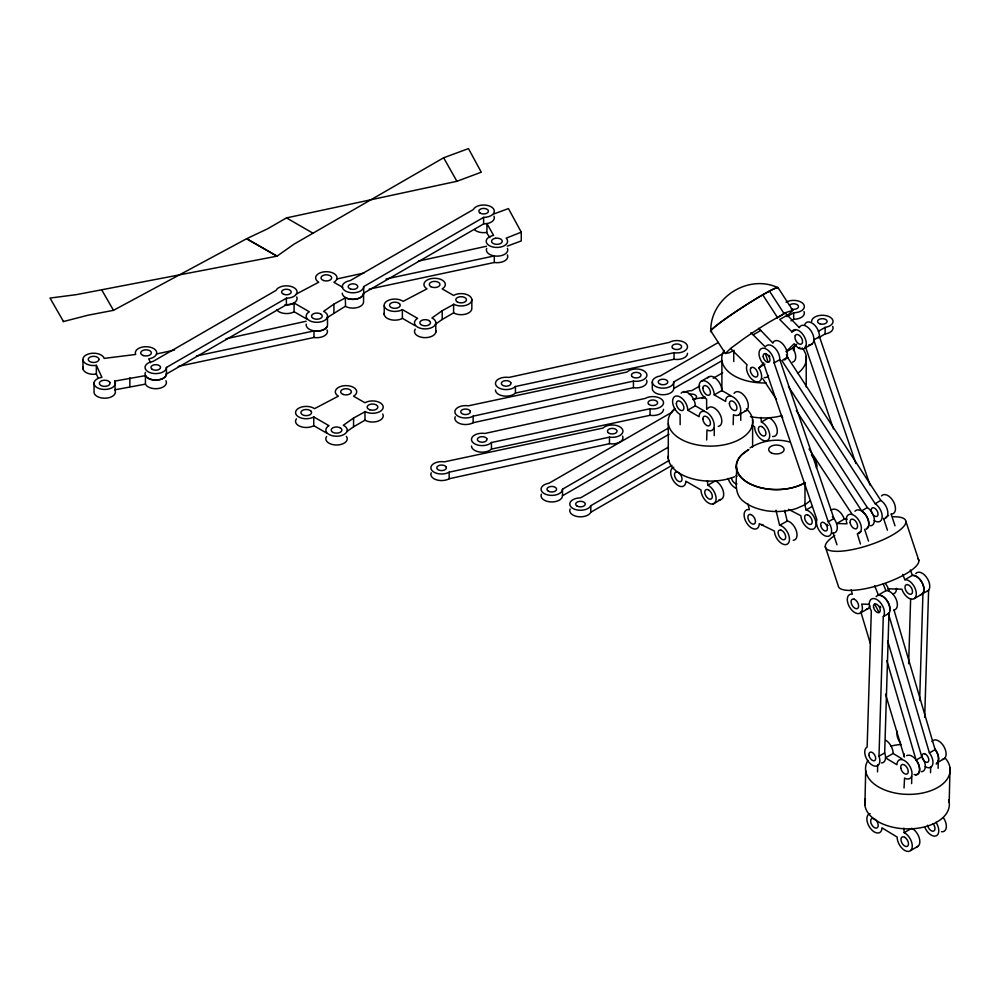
<?xml version="1.0" encoding="UTF-8"?>
<svg xmlns="http://www.w3.org/2000/svg" width="1000" height="1000" viewBox="0 0 1000 1000"><rect width="100%" height="100%" fill="white"/><g stroke="black" fill="none" stroke-linecap="round" stroke-linejoin="round"><path stroke-width="1.5" d="M877.525 771.888L877.663 764.688M904.038 756.587L904.087 753.713M864.9 805.275L865.688 770.763M904.038 787.987L904.562 778.1A10.713 6.188 60 0 0 912.013 774.312A10.713 6.188 60 0 0 905.688 761.375A10.713 6.188 60 0 0 897.125 762.913L896.925 764.737L885.537 757.85L893.112 753.475L901.963 758.838M911.612 783.612L911.775 776.413M930.537 772.688L930.675 766.912M938.112 768.312L938.288 761.1M949.212 802.362L950 767.85M878.988 756.188L883.288 616.638A10.713 6.188 60 0 0 881.425 603.938A10.713 6.188 60 0 0 871.237 599.188A10.713 6.188 60 0 0 871.325 611.062L867.138 747.05A10.713 6.188 60 0 0 866.338 758.363A10.713 6.188 60 0 0 876.425 766.15A10.713 6.188 60 0 0 878.988 756.188L884.675 752.9L888.962 613.35A10.713 6.188 60 0 0 886.562 599.913A10.713 6.188 60 0 0 876.125 596.675M908.65 663.725L910.638 598.812M919.638 700.562L922.938 593.575A10.713 6.188 60 0 0 922.05 582.463A10.713 6.188 60 0 0 912.962 575.462M924.7 717.438L928.612 590.3A10.713 6.188 60 0 0 926.213 576.85A10.713 6.188 60 0 0 915.775 573.612M710.775 330.788C710.25 297.975 747.987 273.738 777.663 287.575M765.375 347.025L750.95 332.675M799.35 327.7L787.312 315.138L779.737 319.5L791.888 331.725A10.713 6.188 60 0 1 801.95 333.288A10.713 6.188 60 0 1 805.625 347.025A10.713 6.188 60 0 1 795.562 345.462L794.237 343.725L786.112 351.55M734.163 350.325L729.137 352.825L725.4 353.462L730.713 348.338L743.625 338.825A40.163 2.913 -32.9 0 1 769.362 322.05L786.637 312.275L792.812 310.425L787.513 315.55M731.25 349.175L747.1 364.85L746.612 366.362A10.713 6.188 60 0 0 756.675 381.887A10.713 6.188 60 0 0 758.938 368.275L763.675 362.938M786.363 351.788L792.675 348.15L796.737 344.237M748.188 449.975L741.8 454.775A40.163 23.188 0 0 0 752.138 484.762A40.163 23.188 0 0 0 804.987 482.762L804.987 504.725L796.663 508.413A40.163 23.188 0 0 1 766.188 510.725C757.337 509.113 748.55 506.087 741.8 499.925C732.862 491.037 737.588 477.45 736.413 466.362M804.987 504.725L810.3 500.725M345.312 297.538L345.575 306.462A10.713 6.188 0 0 0 357.337 307.55A10.713 6.188 0 0 0 363.562 301.688L363.562 292.938A10.713 6.188 0 0 1 357.337 298.8A10.713 6.188 0 0 1 345.575 297.725L333.925 304.113L323.638 311.375L325.337 312.35A10.713 6.188 0 0 1 324.162 320.675A10.713 6.188 0 0 1 309.688 320.725A10.713 6.188 0 0 1 308.337 312.4L309.375 311.8L294.088 302.987L292.913 303.637A10.713 6.188 0 0 1 284.95 304.762M327.062 317.7L345.312 306.288M442.2 310.712L431.925 317.975L433.625 318.95A10.713 6.188 0 0 1 432.45 327.275A10.713 6.188 0 0 1 417.975 327.325A10.713 6.188 0 0 1 416.625 319L417.65 318.4L402.375 309.587L401.2 310.238A10.713 6.188 0 0 1 386.812 309.325A10.713 6.188 0 0 1 387.137 300.963A10.713 6.188 0 0 1 401.575 300.425L403.113 301.35L427.013 288.825A10.713 6.188 0 0 1 427.1 280.075A10.713 6.188 0 0 1 442.25 280.125A10.713 6.188 0 0 1 442.163 288.875L453.587 295.438L455.425 294.55A10.713 6.188 0 0 1 469.675 296.038A10.713 6.188 0 0 1 468.338 304.363A10.713 6.188 0 0 1 453.862 304.325L442.2 310.712L442.2 319.462L435.35 324.3M353.575 418.038L343.288 425.3L345 426.275A10.713 6.188 0 0 1 343.825 434.6A10.713 6.188 0 0 1 329.35 434.65A10.713 6.188 0 0 1 328 426.325L329.025 425.725L313.75 416.912L312.575 417.562A10.713 6.188 0 0 1 298.188 416.65A10.713 6.188 0 0 1 298.512 408.3A10.713 6.188 0 0 1 312.95 407.75L314.488 408.675L338.387 396.15A10.713 6.188 0 0 1 338.475 387.413A10.713 6.188 0 0 1 353.625 387.45A10.713 6.188 0 0 1 353.537 396.2L364.963 402.762L366.8 401.875A10.713 6.188 0 0 1 381.037 403.363A10.713 6.188 0 0 1 379.712 411.688A10.713 6.188 0 0 1 365.238 411.65L353.575 418.038L353.575 426.788L346.725 431.625M457.137 181.238L286.475 217.9L267.55 228.825L246.713 238.675L277.013 256.163L294.05 244.137L443.638 157.775L468.462 148.6L481.275 172.2L456.912 181.287L443.638 157.775M166.45 367.438L286.388 298.188A10.713 6.188 0 0 0 297.062 292.55A10.713 6.188 0 0 0 288.25 285.912A10.713 6.188 0 0 0 276.038 290.4L152.963 361.463A10.713 6.188 0 0 0 145.188 368.512A10.713 6.188 0 0 0 156.675 373.6A10.713 6.188 0 0 0 166.45 367.438L166.45 374A10.713 6.188 0 0 1 154.338 380.125A10.713 6.188 0 0 1 145.4 372.388M166.45 374L286.388 304.75A10.713 6.188 0 0 0 296.737 296.962M363.688 286.613L483.625 217.375A10.713 6.188 0 0 0 494.3 211.725A10.713 6.188 0 0 0 485.487 205.1A10.713 6.188 0 0 0 473.275 209.587L350.2 280.637A10.713 6.188 0 0 0 342.425 287.688A10.713 6.188 0 0 0 353.913 292.775A10.713 6.188 0 0 0 363.688 286.613L363.688 293.175A10.713 6.188 0 0 1 352.975 299.363A10.713 6.188 0 0 1 342.262 293.175M363.688 293.175L483.625 223.925L486.925 223.588L493.6 235.413L491.538 235.912A10.713 6.188 0 0 0 487.625 244.363A10.713 6.188 0 0 0 502.25 246.625A10.713 6.188 0 0 0 506.175 238.175L521.263 232.175L508.45 208.575L494.038 213.9M442.2 319.462L453.6 312.875L453.6 304.137M353.575 426.788L364.975 420.213L364.975 411.463M718.4 342.438L660.238 376.012A10.713 6.188 0 0 0 652.463 383.062A10.713 6.188 0 0 0 663.95 388.15A10.713 6.188 0 0 0 673.725 381.987L723.587 353.2M753.225 334.812L760.8 330.438L772.837 343.013M786.925 316.637L793.662 312.75A10.713 6.188 0 0 0 803.55 304.2A10.713 6.188 0 0 0 786.087 302.188M652.3 381.987L652.3 388.55A10.713 6.188 0 0 0 663.012 394.738A10.713 6.188 0 0 0 673.725 388.55L722.237 360.538M790.962 320.863L793.662 319.3A10.713 6.188 0 0 0 804 311.525M701.338 381.15L708.913 376.775M791.775 332.075L795.562 329.888M699.788 386.012L691.7 390.675A10.713 6.188 0 0 0 684.125 392.488M713.263 378.225L722.7 372.775M702.05 398.462L704.75 396.9M818.363 331.312L825.125 327.4A10.713 6.188 0 0 0 832.9 320.35A10.713 6.188 0 0 0 821.413 315.275A10.713 6.188 0 0 0 811.637 321.425M758.587 367.825L764.9 364.188M680.15 424.7L680.113 414.475A10.713 6.188 60 0 1 672.588 401.325A10.713 6.188 60 0 1 680.2 397.025A10.713 6.188 60 0 1 687.738 410.175L695.3 405.8L704.163 410.887M706.663 409.387L706.625 399.162A10.713 6.188 60 0 1 699.087 386.025A10.713 6.188 60 0 1 706.712 381.725A10.713 6.188 60 0 1 714.237 394.862L721.812 390.5L730.675 395.588M774.125 362.912L779.8 359.637L833.95 518.525L828.275 521.8A10.713 6.188 60 0 1 830.675 534.675A10.713 6.188 60 0 1 820.975 532.837A10.713 6.188 60 0 1 816.875 519.65L764.112 364.812A10.713 6.188 60 0 1 759.212 351.613A10.713 6.188 60 0 1 767.738 349.988A10.713 6.188 60 0 1 774.125 362.912L828.275 521.8M804.725 324.712A10.713 6.188 60 0 1 813.388 323.975A10.713 6.188 60 0 1 819.45 336.637L813.775 339.925L855.888 463.5M818.363 337.863L825.125 333.963A10.713 6.188 0 0 0 832.7 326.388M782.95 359.837L787.487 357.225A10.713 6.188 60 0 0 786.4 354.688M804.562 348.338L812.138 343.963M674.85 409.412A10.713 6.188 0 0 0 672.075 412.188L549 483.237A10.713 6.188 0 0 0 541.225 490.288A10.713 6.188 0 0 0 552.712 495.375A10.713 6.188 0 0 0 562.487 489.212L668.95 427.75M541.425 494.175A10.713 6.188 0 0 0 550.375 501.9A10.713 6.188 0 0 0 562.487 495.775L668.95 434.312M668.062 447.325L580.462 497.9A10.713 6.188 0 0 0 569.8 503.537A10.713 6.188 0 0 0 578.6 510.175A10.713 6.188 0 0 0 590.812 505.688L669.25 460.4M738.737 414.9L746.312 410.525M570.112 509.038A10.713 6.188 0 0 0 577.688 516.613A10.713 6.188 0 0 0 590.812 512.238L671.963 465.387M761.025 417.438L761.4 422.062L768.975 417.688L770.675 418.65A10.713 6.188 60 0 1 777.237 429.925A10.713 6.188 60 0 1 772.663 436.538M707.425 480.613L707.8 485.225L715.375 480.863L717.075 481.825A10.713 6.188 60 0 1 723.625 493.1A10.713 6.188 60 0 1 719.062 499.712M713.2 503.913L720.775 499.55M775.975 510.225L779.6 525.288L787.525 520.95A10.713 6.188 60 0 1 796.475 531.225A10.713 6.188 60 0 1 793.275 540.288M804.663 503.963L806.1 509.988L812.412 506.337M847.237 519.225L844.3 519.138L836.725 523.513L847.013 523.8L846.425 521.625A10.713 6.188 60 0 1 851.538 514.338A10.713 6.188 60 0 1 860.812 524.688A10.713 6.188 60 0 1 857.325 533.775L860.45 544.025M796.325 410.625L861.663 510.863L867.35 507.575A10.713 6.188 60 0 1 874.262 518.612A10.713 6.188 60 0 1 870.163 525.788M781.812 360.5L875.15 503.688L880.825 500.412L787.487 357.225M858.312 533L860.837 531.55M886.075 516.975L888.6 515.513M874.587 585.625L878.363 595.025L885.925 590.662L887.463 590.688A10.713 6.188 60 0 1 896.65 600.525A10.713 6.188 60 0 1 893.962 610.075M902.712 574.35L904.862 579.725L912.438 575.35L913.962 575.388A10.713 6.188 60 0 1 923.15 585.225A10.713 6.188 60 0 1 920.462 594.775M860.35 613.062L867.925 608.688M914.388 598.525L921.963 594.15M922.938 593.575L928.612 590.3M883.288 616.638L888.962 613.35M915.638 774.975A10.713 6.188 60 0 0 916.1 760.1L921.775 756.812L887.675 640.9M925.138 766.6A10.713 6.188 60 0 0 932.638 764.762A10.713 6.188 60 0 0 929.412 752.913L935.1 749.638L893.988 609.938M936.4 763.238L943.975 758.863M903.875 828.088L904.163 832.663L911.737 828.288L913.425 829.3A10.713 6.188 60 0 1 919.638 839.45A10.713 6.188 60 0 1 916.775 846.925M910.625 850.537L918.2 846.175M711.562 331.388A40.163 2.913 -32.9 0 1 725.25 318.988A40.163 2.913 -32.9 0 1 762.738 294.8L769.475 291.05A40.163 2.913 -32.9 0 1 778.225 287.913L792.812 310.425M306.825 319.075L294.088 311.725L292.913 312.387A10.713 6.188 0 0 1 276.6 309.637M415.112 325.675L402.375 318.325L401.2 318.975A10.713 6.188 0 0 1 389.312 319.275A10.713 6.188 0 0 1 384.288 313.05M326.488 433L313.75 425.662L312.575 426.312A10.713 6.188 0 0 1 299.538 426.138A10.713 6.188 0 0 1 296.438 418.825M63.275 321.587L88.075 315.2L113.488 310.325L246.725 238.675M750.088 447.887C761.8 440.688 776.237 438.188 789.55 441.962M296.225 294.088L318.725 282.225A10.713 6.188 0 0 1 318.812 273.475A10.713 6.188 0 0 1 333.963 273.525A10.713 6.188 0 0 1 333.875 282.275L342.762 287.375M507.25 246.15L521.263 240.912L521.263 232.175M489.888 237.6L486.4 232.463A10.713 6.188 0 0 1 474.35 229.587M336.737 278.988L363.963 273.038M418.413 261.125L486.463 246.25M156.425 354L174.575 350.025M225.987 338.787L306.15 321.25M94.062 382.512L94.062 391.262A10.713 6.188 0 0 0 104.75 398.212A10.713 6.188 0 0 0 115.3 391.188L114.675 381.112L145.5 375.625A10.713 6.188 0 0 0 157.537 379.888A10.713 6.188 0 0 0 166.438 373.55M114.675 389.85L145.425 384.125L145.425 375.387M473.137 416.175L633.45 381.112A10.713 6.188 0 0 0 646.287 377.262A10.713 6.188 0 0 0 640.75 369.538A10.713 6.188 0 0 0 626.95 372.05L468.338 405.825A10.713 6.188 0 0 0 455.213 413.4A10.713 6.188 0 0 0 473.137 416.175L473.137 422.725A10.713 6.188 0 0 1 460.2 423.713A10.713 6.188 0 0 1 455.213 416.763M473.137 422.725L633.45 387.675A10.713 6.188 0 0 0 646.562 380.1M449.162 472.188L609.475 437.137A10.713 6.188 0 0 0 622.312 433.275A10.713 6.188 0 0 0 616.775 425.562A10.713 6.188 0 0 0 602.975 428.075L444.363 461.85A10.713 6.188 0 0 0 431.238 469.425A10.713 6.188 0 0 0 449.162 472.188L449.162 478.75A10.713 6.188 0 0 1 436.225 479.738A10.713 6.188 0 0 1 431.238 472.775M449.162 478.75L609.475 443.7A10.713 6.188 0 0 0 622.587 436.125M386.012 278.988L494.288 255.938L494.288 262.488L369.237 289.125M196.537 355.95L313.975 330.938A10.713 6.188 0 0 0 327.088 326.562M178.238 366.4L313.975 337.5A10.713 6.188 0 0 0 327.088 329.925M515.425 386.5L674.038 352.725A10.713 6.188 0 0 0 687.15 345.163A10.713 6.188 0 0 0 669.225 342.388L508.913 377.438A10.713 6.188 0 0 0 496.075 381.3A10.713 6.188 0 0 0 501.613 389.012A10.713 6.188 0 0 0 515.425 386.5L515.425 393.062A10.713 6.188 0 0 1 503.375 395.95A10.713 6.188 0 0 1 495.438 389.975M515.425 393.062L674.038 359.288A10.713 6.188 0 0 0 687.513 353.312M491.45 442.525L650.062 408.75A10.713 6.188 0 0 0 663.175 401.175A10.713 6.188 0 0 0 645.25 398.413L484.938 433.462A10.713 6.188 0 0 0 472.1 437.325A10.713 6.188 0 0 0 477.638 445.037A10.713 6.188 0 0 0 491.45 442.525L491.45 449.087A10.713 6.188 0 0 1 479.4 451.962A10.713 6.188 0 0 1 471.463 446M491.45 449.087L650.062 415.312A10.713 6.188 0 0 0 663.538 409.338M114.675 381.112L115.3 382.45A10.713 6.188 0 0 1 107.075 389.312A10.713 6.188 0 0 1 94.5 385.175A10.713 6.188 0 0 1 100.538 377.587L101.95 377.362L96.35 365.312L94.763 365.538A10.713 6.188 0 0 1 83.1 360.6A10.713 6.188 0 0 1 90.612 353.45A10.713 6.188 0 0 1 103.588 357.15L104.113 358.4L135.662 354.45A10.713 6.188 0 0 1 143.312 346.9A10.713 6.188 0 0 1 156.387 351.312A10.713 6.188 0 0 1 148.737 358.862L150.55 362.713M98.212 378.075L96.35 374.062L94.763 374.288A10.713 6.188 0 0 1 83.025 367.2M904.862 579.725L906.4 579.763A10.713 6.188 60 0 1 915.713 590.013A10.713 6.188 60 0 1 912.325 599.212A10.713 6.188 60 0 1 902.412 590.55L901.963 589.212L888.15 588.787L888.625 590.275M878.363 595.025L879.887 595.062A10.713 6.188 60 0 1 889.65 610.812M869.312 604.325L861.65 604.087L862.113 605.575A10.713 6.188 60 0 1 857.625 613.612A10.713 6.188 60 0 1 848.075 603.862A10.713 6.188 60 0 1 850.9 594.138L852.325 594.225L851.175 589.8M806.1 509.988L806.462 510.025A10.713 6.188 60 0 1 815.738 521.562A10.713 6.188 60 0 1 810.375 529.175A10.713 6.188 60 0 1 801.1 517.638L800.9 515.725L788.45 509.3M779.6 525.288L779.95 525.325A10.713 6.188 60 0 1 789.225 536.862A10.713 6.188 60 0 1 783.875 544.487A10.713 6.188 60 0 1 774.6 532.95L774.388 531.025L759.225 523.675A10.713 6.188 60 0 1 747.875 524.688A10.713 6.188 60 0 1 747.875 509.538L749.375 509.688L748.025 504.025M761.4 422.062L763.1 423.025A10.713 6.188 60 0 1 769.725 435.863A10.713 6.188 60 0 1 762.525 440.112A10.713 6.188 60 0 1 754.65 428.013L754.65 426.825L752.1 425.35M707.8 485.225L709.5 486.2A10.713 6.188 60 0 1 716.125 499.025A10.713 6.188 60 0 1 708.925 503.275A10.713 6.188 60 0 1 701.05 491.188L701.038 489.988L685.763 481.175L685.738 482.5A10.713 6.188 60 0 1 674.325 482.038A10.713 6.188 60 0 1 673.787 467.2M246.537 238.775L277.013 256.163L76.263 294.662L50 298.062L63.5 321.538M714.237 394.862L725.638 401.413L725.788 399.55A10.713 6.188 60 0 1 734.2 397.675A10.713 6.188 60 0 1 740.738 410.538A10.713 6.188 60 0 1 733.462 414.663L733.175 424.688M687.738 410.175L699.125 416.712L699.275 414.862A10.713 6.188 60 0 1 707.688 412.987A10.713 6.188 60 0 1 714.225 425.85A10.713 6.188 60 0 1 706.963 429.963L706.663 440M286.475 217.9L312.987 233.2M904.163 832.663L905.85 833.675A10.713 6.188 60 0 1 912.275 846.587A10.713 6.188 60 0 1 904.887 850.512A10.713 6.188 60 0 1 897.188 838.288L897.212 837.1L881.938 827.825L881.875 829.125A10.713 6.188 60 0 1 870.325 828.25A10.713 6.188 60 0 1 870.113 813.587M453.6 312.875L453.862 313.062A10.713 6.188 0 0 0 465.625 314.137A10.713 6.188 0 0 0 471.838 308.288L471.838 299.538M364.975 420.213L365.238 420.387A10.713 6.188 0 0 0 378.225 421.087A10.713 6.188 0 0 0 382.75 414.025M785.025 313L787.312 315.138M758.525 328.3L760.8 330.438M792.675 348.15L793.012 348.6A10.713 6.188 60 0 1 792.513 362.175M762.725 378.612L776.462 399.462M809.075 448.95L852 514.075M788.425 386.512L867.35 507.575M769.475 291.05L784.062 313.562L777.788 317.65L776.237 318.337L777.325 317.3L762.738 294.8M710.812 330.962L725.4 353.462M101.662 289.788L113.488 310.325M874.625 604.038L879.1 612.55M910.288 569.975L912.438 575.35M883.238 583.938L885.925 590.662M819.45 336.637L870.088 485.225M805.275 346.25L833.413 428.825M833.05 533.013L836.975 544.75M905.9 521.413L918.85 560.513M891.125 514.05L895.025 525.825M883.55 518.425L887.45 530.188M864.625 529.362L868.512 541.125M825.288 546.688L838.225 585.788A42.312 11.65 -18.3 0 0 883.375 583.812A42.312 11.65 -18.3 0 0 918 558.65M765.4 353.587L768.138 362.325M860.85 611.95L870.275 643.337M885.537 694.175L904.4 756.963M145.425 384.125L145.5 384.363A10.713 6.188 0 0 0 158.9 388.438A10.713 6.188 0 0 0 165.963 380.7M888.312 613.212L929.412 752.913M886.8 660.525L916.1 760.1M784.638 510.375L787.175 520.913M733.725 351.3L733.75 361.525M825.125 327.4L825.125 333.963M806.213 356.5L806.213 386.912M793.662 312.75L793.662 319.3M752.613 419.663L752.613 447.038M740.75 413.013L740.75 420.312M721.9 360.562L721.9 390.975M714.237 428.312L714.237 435.625M674.038 352.725L674.038 359.288M673.725 381.987L673.725 388.55M668.288 423.725L668.288 458.713M650.062 408.75L650.062 415.312M633.45 381.112L633.45 387.675M609.475 437.137L609.475 443.7M590.812 505.688L590.812 512.238M562.487 489.212L562.487 495.775M486.925 223.588L486.925 232.338M483.625 217.375L483.625 223.925M435.788 323.512L435.788 332.25M402.375 309.587L402.375 318.325M384.225 305.912L384.225 314.662M333.925 304.113L333.925 312.863M327.5 316.913L327.5 325.662A10.713 6.188 0 0 1 315.538 331.025A10.713 6.188 0 0 1 306.25 324.113M313.975 330.938L313.975 337.5M313.75 416.912L313.75 425.662M294.088 302.987L294.088 311.725M286.388 298.188L286.388 304.75M129.863 377.788L129.863 386.538M96.35 365.312L96.35 374.062M82.963 360.062L82.963 368.812M789.488 305.175A4.825 2.788 0 0 1 796.075 304.15A4.825 2.788 0 0 1 797.837 307.95A4.825 2.788 0 0 1 791.25 308.975M689.287 394.45A4.825 2.788 0 0 1 696.15 395.8A4.825 2.788 0 0 1 692.95 399.55M948.612 799.762A42.312 25.062 1.3 0 1 907.237 828.888A42.312 25.062 1.3 0 1 865.425 798.737M944.925 757.8A42.312 25.062 1.3 0 1 911.363 794.338A42.312 25.062 1.3 0 1 867.913 760.45M890.612 746.162A42.312 25.062 1.3 0 1 901.2 744.45M884.663 752.875A10.713 6.188 60 0 1 881.538 762.925M885.775 740.225A10.713 6.188 60 0 1 893.112 753.475M906.612 755.7A10.713 6.188 60 0 1 918.55 764.225A10.713 6.188 60 0 1 914.087 774.538M900.475 743.025A10.713 6.188 60 0 1 897.225 731.188M934.675 748.512A10.713 6.188 60 0 1 937.575 762.087M931.938 741.538A10.713 6.188 60 0 1 943.838 746.425A10.713 6.188 60 0 1 942.412 759.375M935.95 822.262A10.713 6.188 60 0 1 936.462 835.7A10.713 6.188 60 0 1 925.125 828.025M943.525 817.887A10.713 6.188 60 0 1 941.55 831.725M933.2 823.775A5.35 3.088 60 0 1 933.45 831.188A5.35 3.088 60 0 1 927.537 825.25M935.1 749.638A10.713 6.188 60 0 1 936.25 764.112M885.625 583.812A10.713 6.188 60 0 1 888.988 591.213M921.775 756.812A10.713 6.188 60 0 1 921.325 771.688M880.738 607.312A4.825 2.788 60 0 1 880.05 606.263M893.15 516.763A42.312 11.65 -18.3 0 1 895.512 533.162A42.312 11.65 -18.3 0 1 839.062 551.3A42.312 11.65 -18.3 0 1 834.75 535.538M827.7 525.588A5.35 3.088 60 0 1 826.963 524.4M832.312 516.625A10.713 6.188 60 0 1 837.288 527.238A10.713 6.188 60 0 1 833.062 533.112M831.225 510.275A10.713 6.188 60 0 1 844.3 519.138M855.013 511.238A10.713 6.188 60 0 1 866.263 515.737A10.713 6.188 60 0 1 866.513 529.025M880.638 500.288A10.713 6.188 60 0 1 887.725 511.325A10.713 6.188 60 0 1 883.65 518.612M881.513 495.938A10.713 6.188 60 0 1 893.487 501.637A10.713 6.188 60 0 1 891.4 514.1M869.788 605.788A10.713 6.188 60 0 1 866.388 609.237M896.513 588.337A10.713 6.188 60 0 1 892.9 593.938M872.738 514.288A4.825 2.788 60 0 0 877.288 516.125A4.825 2.788 60 0 0 877 510.65A4.825 2.788 60 0 0 872.4 507.863L871.8 508.288A4.825 2.788 60 0 0 872.062 513.225M875.15 503.688A10.713 6.188 60 0 1 882.188 517.075A10.713 6.188 60 0 1 874.125 520.55M799.463 327.35A10.713 6.188 60 0 1 811.9 332.3A10.713 6.188 60 0 1 808.938 344.712M765.962 346.175A10.713 6.188 60 0 1 775.075 348.2A10.713 6.188 60 0 1 779.712 360.487M827.825 525.513A4.825 2.788 60 0 1 827.163 524.45M861.663 510.863A10.713 6.188 60 0 1 868.7 524.237M868.312 526.25A10.713 6.188 60 0 1 866.125 528.75M711.012 331.538A40.163 2.913 -32.9 0 1 743.438 306.663A40.163 2.913 -32.9 0 1 777.887 288.325M786.775 355.425A10.713 6.188 60 0 1 787.7 357.975M772.95 342.663A10.713 6.188 60 0 1 784.675 346.4A10.713 6.188 60 0 1 784.175 359.975M768.525 375.45A10.713 6.188 60 0 1 764.25 377.525M769.812 356.625A5.35 3.088 60 0 1 769.15 355.4M734.587 476.75A42.312 24.425 0 0 1 690.45 478.2A42.312 24.425 0 0 1 668.15 456.163M746.413 408.825A42.312 24.425 0 0 1 737.812 440.337A42.312 24.425 0 0 1 682.575 440.075A42.312 24.425 0 0 1 674.862 408.488M693.213 399.387A42.312 24.425 0 0 1 705.375 397.45M681.188 393.188A10.713 6.188 60 0 1 689.737 394.1A10.713 6.188 60 0 1 695.3 405.8M707.537 408.738A10.713 6.188 60 0 1 719.388 413.237A10.713 6.188 60 0 1 718.275 426.413M707.7 377.887A10.713 6.188 60 0 1 716.237 378.8A10.713 6.188 60 0 1 721.812 390.5M734.05 393.438A10.713 6.188 60 0 1 745.888 397.925A10.713 6.188 60 0 1 744.788 411.112M736.087 488.288A10.713 6.188 60 0 1 728.075 478.387M736.95 483.9A5.35 3.088 60 0 1 731.4 478.05M736.038 475.363A5.35 3.088 60 0 1 736.95 476.325M802.163 347.912A42.312 24.425 0 0 1 797.513 373.475M766.2 382.925A42.312 24.425 0 0 1 724.112 350.475M781.287 415.812A42.312 24.425 0 0 1 750.413 416.637M794.35 346.613A10.713 6.188 60 0 1 793.475 350.525M799.912 347.362A10.713 6.188 60 0 1 798.388 347.938M782.688 417.762A10.713 6.188 60 0 1 781.688 415.213M805.188 482.6A40.163 23.188 0 0 1 747.763 482.713A40.163 23.188 0 0 1 748.825 449.562M812.075 455.8A40.163 23.188 0 0 1 816.438 468.137M785.487 510.475A10.713 6.188 60 0 1 784.725 512.15M811.375 454.775A40.163 23.188 0 0 1 816.75 466.362M763.012 524.688A10.713 6.188 60 0 1 761.188 524.5M435.775 330.637A10.713 6.188 0 0 1 423.825 337.612A10.713 6.188 0 0 1 415.25 329.15M346.413 436.413A10.713 6.188 0 0 1 336.6 445A10.713 6.188 0 0 1 326.625 436.475M507.413 254.913A10.713 6.188 0 0 1 494.288 262.488M507.413 248.363A10.713 6.188 0 0 1 497.062 256.137A10.713 6.188 0 0 1 486.712 248.363M493.975 216.15A10.713 6.188 0 0 1 486.4 223.725M750.638 368.35L750.35 369.275A5.35 3.088 60 0 0 755.375 377.038A5.35 3.088 60 0 0 756.5 370.225L755.675 369.137A5.35 3.088 60 0 0 750.638 368.35M795.325 335.55L795.025 336.463A5.35 3.088 60 0 0 796.325 341.325L797.163 342.425A5.35 3.088 60 0 0 802.188 343.2A5.35 3.088 60 0 0 800.35 336.325A5.35 3.088 60 0 0 795.325 335.55M495.513 238.275L494.225 238.588A5.35 3.088 0 0 0 492.262 242.812A5.35 3.088 0 0 0 499.575 243.938A5.35 3.088 0 0 0 501.538 239.725L500.688 239.075A5.35 3.088 0 0 0 495.513 238.275M907.138 584.55L906.3 584.688A5.35 3.088 60 0 0 907.175 592.487A5.35 3.088 60 0 0 912.537 591.6A5.35 3.088 60 0 0 907.138 584.55M807.438 514.812L806.525 514.725A5.35 3.088 60 0 0 804.638 517.413L804.762 518.625A5.35 3.088 60 0 0 809.4 524.388A5.35 3.088 60 0 0 812.075 520.575A5.35 3.088 60 0 0 807.438 514.812M750.675 514.513L749.762 514.412A5.35 3.088 60 0 0 749.762 521.987A5.35 3.088 60 0 0 755.45 521.487L755.312 520.275A5.35 3.088 60 0 0 750.675 514.513M780.925 530.112L780.013 530.025A5.35 3.088 60 0 0 778.125 532.712L778.25 533.925A5.35 3.088 60 0 0 782.887 539.7A5.35 3.088 60 0 0 785.562 535.887A5.35 3.088 60 0 0 780.925 530.112M924.638 753.737L923.8 753.625A4.825 2.788 60 0 0 923.35 759.975A4.825 2.788 60 0 0 928.737 760.763A4.825 2.788 60 0 0 924.638 753.737M854.175 599.175L853.238 598.987A5.35 3.088 60 0 0 852.438 605.837A5.35 3.088 60 0 0 858.512 607.1A5.35 3.088 60 0 0 854.175 599.175M762.15 426.788L761.175 426.362A5.35 3.088 60 0 0 759.25 432.3A5.35 3.088 60 0 0 765.588 434.988A5.35 3.088 60 0 0 762.15 426.788M708.55 489.95L707.575 489.538A5.35 3.088 60 0 0 705.65 495.462A5.35 3.088 60 0 0 711.988 498.162A5.35 3.088 60 0 0 708.55 489.95M428.95 320.55L427.837 320.062A5.35 3.088 0 0 0 419.825 322.463A5.35 3.088 0 0 0 427 325.637A5.35 3.088 0 0 0 428.95 320.55M320.662 313.95L319.55 313.463A5.35 3.088 0 0 0 311.537 315.875A5.35 3.088 0 0 0 318.712 319.05A5.35 3.088 0 0 0 320.662 313.95M340.325 427.875L339.212 427.388A5.35 3.088 0 0 0 331.2 429.8A5.35 3.088 0 0 0 338.375 432.975A5.35 3.088 0 0 0 340.325 427.875M904.812 837.35L903.825 836.9A5.35 3.088 60 0 0 901.75 842.675A5.35 3.088 60 0 0 908.1 845.575A5.35 3.088 60 0 0 904.812 837.35M679.237 473.175L678.263 472.463A5.35 3.088 60 0 0 674.825 476.7A5.35 3.088 60 0 0 681.162 481.325A5.35 3.088 60 0 0 679.237 473.175M399.513 303.7L398.65 303.062A5.35 3.088 0 0 0 389.837 304.188A5.35 3.088 0 0 0 395.337 308.325A5.35 3.088 0 0 0 399.513 303.7M310.875 411.025L310.025 410.387A5.35 3.088 0 0 0 301.212 411.512A5.35 3.088 0 0 0 306.712 415.65A5.35 3.088 0 0 0 310.875 411.025M875.5 819.688L874.525 818.95A5.35 3.088 60 0 0 870.95 823A5.35 3.088 60 0 0 877.262 827.8A5.35 3.088 60 0 0 875.5 819.688M672.625 348.15L672.15 347.475A4.825 2.788 0 0 1 677.638 344.012A4.825 2.788 0 0 1 680.75 348.35A4.825 2.788 0 0 1 672.625 348.15M632.05 376.538L631.562 375.863A4.825 2.788 0 0 1 637.062 372.4A4.825 2.788 0 0 1 640.175 376.737A4.825 2.788 0 0 1 632.05 376.538M648.65 404.175L648.175 403.5A4.825 2.788 0 0 1 653.662 400.037A4.825 2.788 0 0 1 656.775 404.375A4.825 2.788 0 0 1 648.65 404.175M608.075 432.55L607.587 431.887A4.825 2.788 0 0 1 613.088 428.425A4.825 2.788 0 0 1 616.2 432.762A4.825 2.788 0 0 1 608.075 432.55M510.8 382.688L510.312 382.025A4.825 2.788 0 0 0 502.2 381.812A4.825 2.788 0 0 0 505.312 386.15A4.825 2.788 0 0 0 510.8 382.688M470.213 411.075L469.738 410.412A4.825 2.788 0 0 0 461.613 410.2A4.825 2.788 0 0 0 464.725 414.538A4.825 2.788 0 0 0 470.213 411.075M486.825 438.713L486.337 438.038A4.825 2.788 0 0 0 478.225 437.837A4.825 2.788 0 0 0 481.337 442.175A4.825 2.788 0 0 0 486.825 438.713M446.238 467.1L445.763 466.425A4.825 2.788 0 0 0 437.638 466.225A4.825 2.788 0 0 0 440.75 470.562A4.825 2.788 0 0 0 446.238 467.1M109.862 382.488L109.338 381.737A5.35 3.088 0 0 0 100.312 381.512A5.35 3.088 0 0 0 103.763 386.337A5.35 3.088 0 0 0 109.862 382.488M98.963 359.387L98.775 358.587A5.35 3.088 0 0 0 90.162 357.025A5.35 3.088 0 0 0 91.337 362.2A5.35 3.088 0 0 0 98.963 359.387M660.6 384.4A4.825 2.788 0 0 0 667.825 381.987A4.825 2.788 0 0 0 660.6 379.575A4.825 2.788 0 0 0 660.6 384.4M819.938 323.837A4.825 2.788 0 0 0 827.163 321.425A4.825 2.788 0 0 0 819.938 319.025A4.825 2.788 0 0 0 819.938 323.837M900.788 768.2A5.35 3.088 60 0 0 907.075 773.988A5.35 3.088 60 0 0 905.537 765.738A5.35 3.088 60 0 0 900.788 768.2M873.55 607.263A4.825 2.788 60 0 0 879.188 612.513A4.825 2.788 60 0 0 877.862 605.1A4.825 2.788 60 0 0 873.55 607.263M868.988 755.4A4.825 2.788 60 0 0 874.625 760.65A4.825 2.788 60 0 0 873.3 753.238A4.825 2.788 60 0 0 868.988 755.4M850.1 522.625A5.35 3.088 60 0 0 856.275 528.75A5.35 3.088 60 0 0 855.1 520.625A5.35 3.088 60 0 0 850.1 522.625M763.225 356.788A4.825 2.788 60 0 0 768.812 362.212A4.825 2.788 60 0 0 767.675 354.875A4.825 2.788 60 0 0 763.225 356.788M820.7 525.45A4.825 2.788 60 0 0 826.287 530.875A4.825 2.788 60 0 0 825.15 523.538A4.825 2.788 60 0 0 820.7 525.45M702.875 418.875A5.35 3.088 60 0 0 708.562 425.938A5.35 3.088 60 0 0 708.562 418.363A5.35 3.088 60 0 0 702.875 418.875M676.375 403.562A5.35 3.088 60 0 0 682.05 410.625A5.35 3.088 60 0 0 682.05 403.062A5.35 3.088 60 0 0 676.375 403.562M729.388 403.562A5.35 3.088 60 0 0 735.062 410.625A5.35 3.088 60 0 0 735.062 403.062A5.35 3.088 60 0 0 729.388 403.562M702.875 388.263A5.35 3.088 60 0 0 708.562 395.325A5.35 3.088 60 0 0 708.562 387.75A5.35 3.088 60 0 0 702.875 388.263M548.362 491.188A4.825 2.788 0 0 0 556.438 489.938A4.825 2.788 0 0 0 550.525 486.525A4.825 2.788 0 0 0 548.362 491.188M771.237 452.825A7.725 4.462 0 0 0 783.95 450.4A7.725 4.462 0 0 0 773.95 445.262A7.725 4.462 0 0 0 771.237 452.825M143.35 355.562A5.35 3.088 0 0 0 151.387 352.887A5.35 3.088 0 0 0 143.35 350.213A5.35 3.088 0 0 0 143.35 355.562M283.975 294.413A4.825 2.788 0 0 0 291.212 292A4.825 2.788 0 0 0 283.975 289.6A4.825 2.788 0 0 0 283.975 294.413M152.338 369.4A4.825 2.788 0 0 0 160.4 368.15A4.825 2.788 0 0 0 154.488 364.75A4.825 2.788 0 0 0 152.338 369.4M323.663 280.55A5.35 3.088 0 0 0 331.7 277.875A5.35 3.088 0 0 0 323.663 275.2A5.35 3.088 0 0 0 323.663 280.55M457.35 301.962A5.35 3.088 0 0 0 466.312 300.575A5.35 3.088 0 0 0 459.75 296.788A5.35 3.088 0 0 0 457.35 301.962M430.85 286.663A5.35 3.088 0 0 0 439.8 285.275A5.35 3.088 0 0 0 433.25 281.488A5.35 3.088 0 0 0 430.85 286.663M369.837 409.787A5.35 3.088 0 0 0 377.875 407.113A5.35 3.088 0 0 0 369.837 404.425A5.35 3.088 0 0 0 369.837 409.787M343.325 394.487A5.35 3.088 0 0 0 351.362 391.8A5.35 3.088 0 0 0 343.325 389.125A5.35 3.088 0 0 0 343.325 394.487M480.213 213.15A4.825 2.788 0 0 0 488.288 211.912A4.825 2.788 0 0 0 482.375 208.5A4.825 2.788 0 0 0 480.213 213.15M350.562 289.025A4.825 2.788 0 0 0 357.8 286.613A4.825 2.788 0 0 0 350.562 284.212A4.825 2.788 0 0 0 350.562 289.025M577.062 506.05A4.825 2.788 0 0 0 585.125 504.8A4.825 2.788 0 0 0 579.212 501.4A4.825 2.788 0 0 0 577.062 506.05"/></g></svg>
